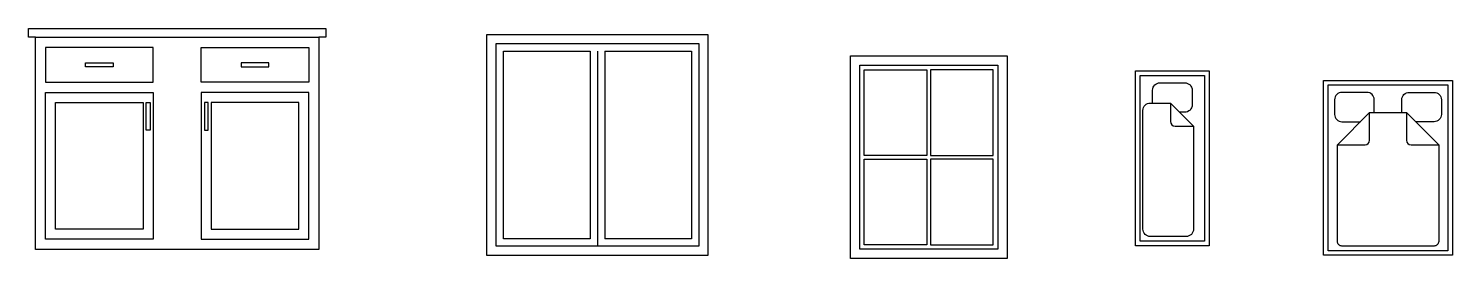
# Model space of a CAD drawing. Header units: millimetres. Extents: x 2277 to 3824, y 1379 to 1629.
import ezdxf

# ---------------------------------------------------------------- set-up
doc = ezdxf.new("R2010")
doc.units = ezdxf.units.MM

msp = doc.modelspace()

# ---------------------------------------------------------------- linework, layer by layer
for p, q in [((2277.2, 1619.2), (2277.2, 1628.7)), ((2277.2, 1628.7), (2600.2, 1628.7)), ((2600.2, 1628.7), (2600.2, 1619.2)), ((2284.7, 1619.2), (2277.2, 1619.2)), ((2284.7, 1619.2), (2592.7, 1619.2)), ((2284.7, 1388.7), (2284.7, 1619.2)), ((2592.7, 1619.2), (2592.7, 1388.7)), ((2600.2, 1619.2), (2592.7, 1619.2)), ((2775.1, 1622.2), (3015.1, 1622.2)), ((2775.1, 1382.2), (2775.1, 1622.2)), ((2785.1, 1612.2), (3005.1, 1612.2)), ((2785.1, 1392.2), (2785.1, 1612.2)), ((3005.1, 1612.2), (3005.1, 1392.2)), ((3015.1, 1622.2), (3015.1, 1382.2)), ((2412.7, 1608.2), (2295.7, 1608.2)), ((2295.7, 1608.2), (2295.7, 1570.2)), ((2412.7, 1570.2), (2412.7, 1608.2)), ((2464.7, 1570.2), (2464.7, 1608.2)), ((2464.7, 1608.2), (2581.7, 1608.2)), ((2581.7, 1608.2), (2581.7, 1570.2)), ((2793.1, 1604.2), (2887.1, 1604.2)), ((2793.1, 1400.2), (2793.1, 1604.2)), ((2887.1, 1604.2), (2887.1, 1400.2)), ((2895.1, 1604.2), (2895.1, 1392.2)), ((2903.1, 1604.2), (2903.1, 1400.2)), ((2903.1, 1604.2), (2997.1, 1604.2)), ((2997.1, 1604.2), (2997.1, 1400.2)), ((2339.2, 1591.2), (2369.2, 1591.2)), ((2339.2, 1587.2), (2339.2, 1591.2)), ((2369.2, 1587.2), (2339.2, 1587.2)), ((2369.2, 1591.2), (2369.2, 1587.2)), ((2538.2, 1591.2), (2508.2, 1591.2)), ((2508.2, 1591.2), (2508.2, 1587.2)), ((2508.2, 1587.2), (2538.2, 1587.2)), ((2538.2, 1587.2), (2538.2, 1591.2)), ((2295.7, 1570.2), (2412.7, 1570.2)), ((2581.7, 1570.2), (2464.7, 1570.2)), ((2295.7, 1559.2), (2412.7, 1559.2)), ((2295.7, 1399.7), (2295.7, 1559.2)), ((2306.7, 1548.2), (2401.7, 1548.2)), ((2306.7, 1410.7), (2306.7, 1548.2)), ((2401.7, 1548.2), (2401.7, 1410.7)), ((2405.2, 1518.2), (2405.2, 1548.2)), ((2405.2, 1548.2), (2409.2, 1548.2)), ((2409.2, 1548.2), (2409.2, 1518.2)), ((2412.7, 1559.2), (2412.7, 1399.7)), ((2581.7, 1559.2), (2464.7, 1559.2)), ((2464.7, 1559.2), (2464.7, 1399.7)), ((2472.2, 1548.2), (2468.2, 1548.2)), ((2468.2, 1548.2), (2468.2, 1518.2)), ((2472.2, 1518.2), (2472.2, 1548.2)), ((2570.7, 1548.2), (2475.7, 1548.2)), ((2475.7, 1548.2), (2475.7, 1410.7)), ((2570.7, 1410.7), (2570.7, 1548.2)), ((2581.7, 1399.7), (2581.7, 1559.2)), ((3517.4, 1547.7), (3517.4, 1527.7)), ((3733.6, 1507.3), (3733.6, 1537.3)), ((3733.6, 1537.3), (3773.6, 1537.3)), ((3773.6, 1537.3), (3773.6, 1507.3)), ((2409.2, 1518.2), (2405.2, 1518.2)), ((2468.2, 1518.2), (2472.2, 1518.2)), ((3522.4, 1522.7), (3542.4, 1522.7)), ((3698.6, 1502.3), (3728.6, 1502.3)), ((3778.6, 1502.3), (3808.6, 1502.3)), ((2401.7, 1410.7), (2306.7, 1410.7)), ((2475.7, 1410.7), (2570.7, 1410.7)), ((2412.7, 1399.7), (2295.7, 1399.7)), ((2464.7, 1399.7), (2581.7, 1399.7)), ((3005.1, 1392.2), (2785.1, 1392.2)), ((2887.1, 1400.2), (2793.1, 1400.2)), ((2997.1, 1400.2), (2903.1, 1400.2)), ((2592.7, 1388.7), (2284.7, 1388.7)), ((3015.1, 1382.2), (2775.1, 1382.2))]:
    msp.add_line(p, q)
for points in [[(3169.9, 1598.8), (3339.9, 1598.8), (3339.9, 1378.8), (3169.9, 1378.8)], [(3179.9, 1588.8), (3329.9, 1588.8), (3329.9, 1388.8), (3179.9, 1388.8)], [(3184.9, 1583.8), (3252.9, 1583.8), (3252.9, 1490.8), (3184.9, 1490.8)], [(3324.9, 1583.8), (3256.9, 1583.8), (3256.9, 1490.8), (3324.9, 1490.8)], [(3479.4, 1582.7), (3559.4, 1582.7), (3559.4, 1392.7), (3479.4, 1392.7)], [(3484.4, 1577.7), (3554.4, 1577.7), (3554.4, 1397.7), (3484.4, 1397.7)], [(3683.6, 1572.3), (3823.6, 1572.3), (3823.6, 1382.3), (3683.6, 1382.3)], [(3688.6, 1567.3), (3818.6, 1567.3), (3818.6, 1387.3), (3688.6, 1387.3)], [(3730.6, 1527.3)], [(3184.9, 1486.8), (3252.9, 1486.8), (3252.9, 1393.8), (3184.9, 1393.8)], [(3324.9, 1486.8), (3256.9, 1486.8), (3256.9, 1393.8), (3324.9, 1393.8)]]:
    msp.add_lwpolyline(points, close=True)
for points in [[(3497.9, 1547.7), (3497.9, 1561.7, -0.414214), (3505.9, 1569.7), (3532.9, 1569.7, -0.414214), (3540.9, 1561.7), (3540.9, 1545.7, -0.414214), (3532.9, 1537.7), (3527.4, 1537.7)], [(3738.6, 1537.3), (3738.6, 1551.3, 0.414214), (3730.6, 1559.3), (3703.6, 1559.3, 0.414214), (3695.6, 1551.3), (3695.6, 1535.3, 0.414214), (3703.6, 1527.3), (3723.6, 1527.3)], [(3768.6, 1537.3), (3768.6, 1551.3, -0.414214), (3776.6, 1559.3), (3803.6, 1559.3, -0.414214), (3811.6, 1551.3), (3811.6, 1535.3, -0.414214), (3803.6, 1527.3), (3783.6, 1527.3)]]:
    msp.add_lwpolyline(points, format="xyb")
for points in [[(3495.4, 1547.7), (3517.4, 1547.7), (3542.4, 1522.7), (3542.4, 1410.7, -0.414214), (3534.4, 1402.7), (3495.4, 1402.7, -0.414214), (3487.4, 1410.7), (3487.4, 1539.7, -0.414214)], [(3733.6, 1537.3), (3773.6, 1537.3), (3808.6, 1502.3), (3808.6, 1397.3, -0.414214), (3803.6, 1392.3), (3703.6, 1392.3, -0.414214), (3698.6, 1397.3), (3698.6, 1502.3)]]:
    msp.add_lwpolyline(points, format="xyb", close=True)
for centre, start, end in [((3522.4, 1527.7), 180, 270), ((3728.6, 1507.3), 270, 0), ((3778.6, 1507.3), 180, 270)]:
    msp.add_arc(centre, 5, start, end)

doc.saveas('drawing.dxf')
